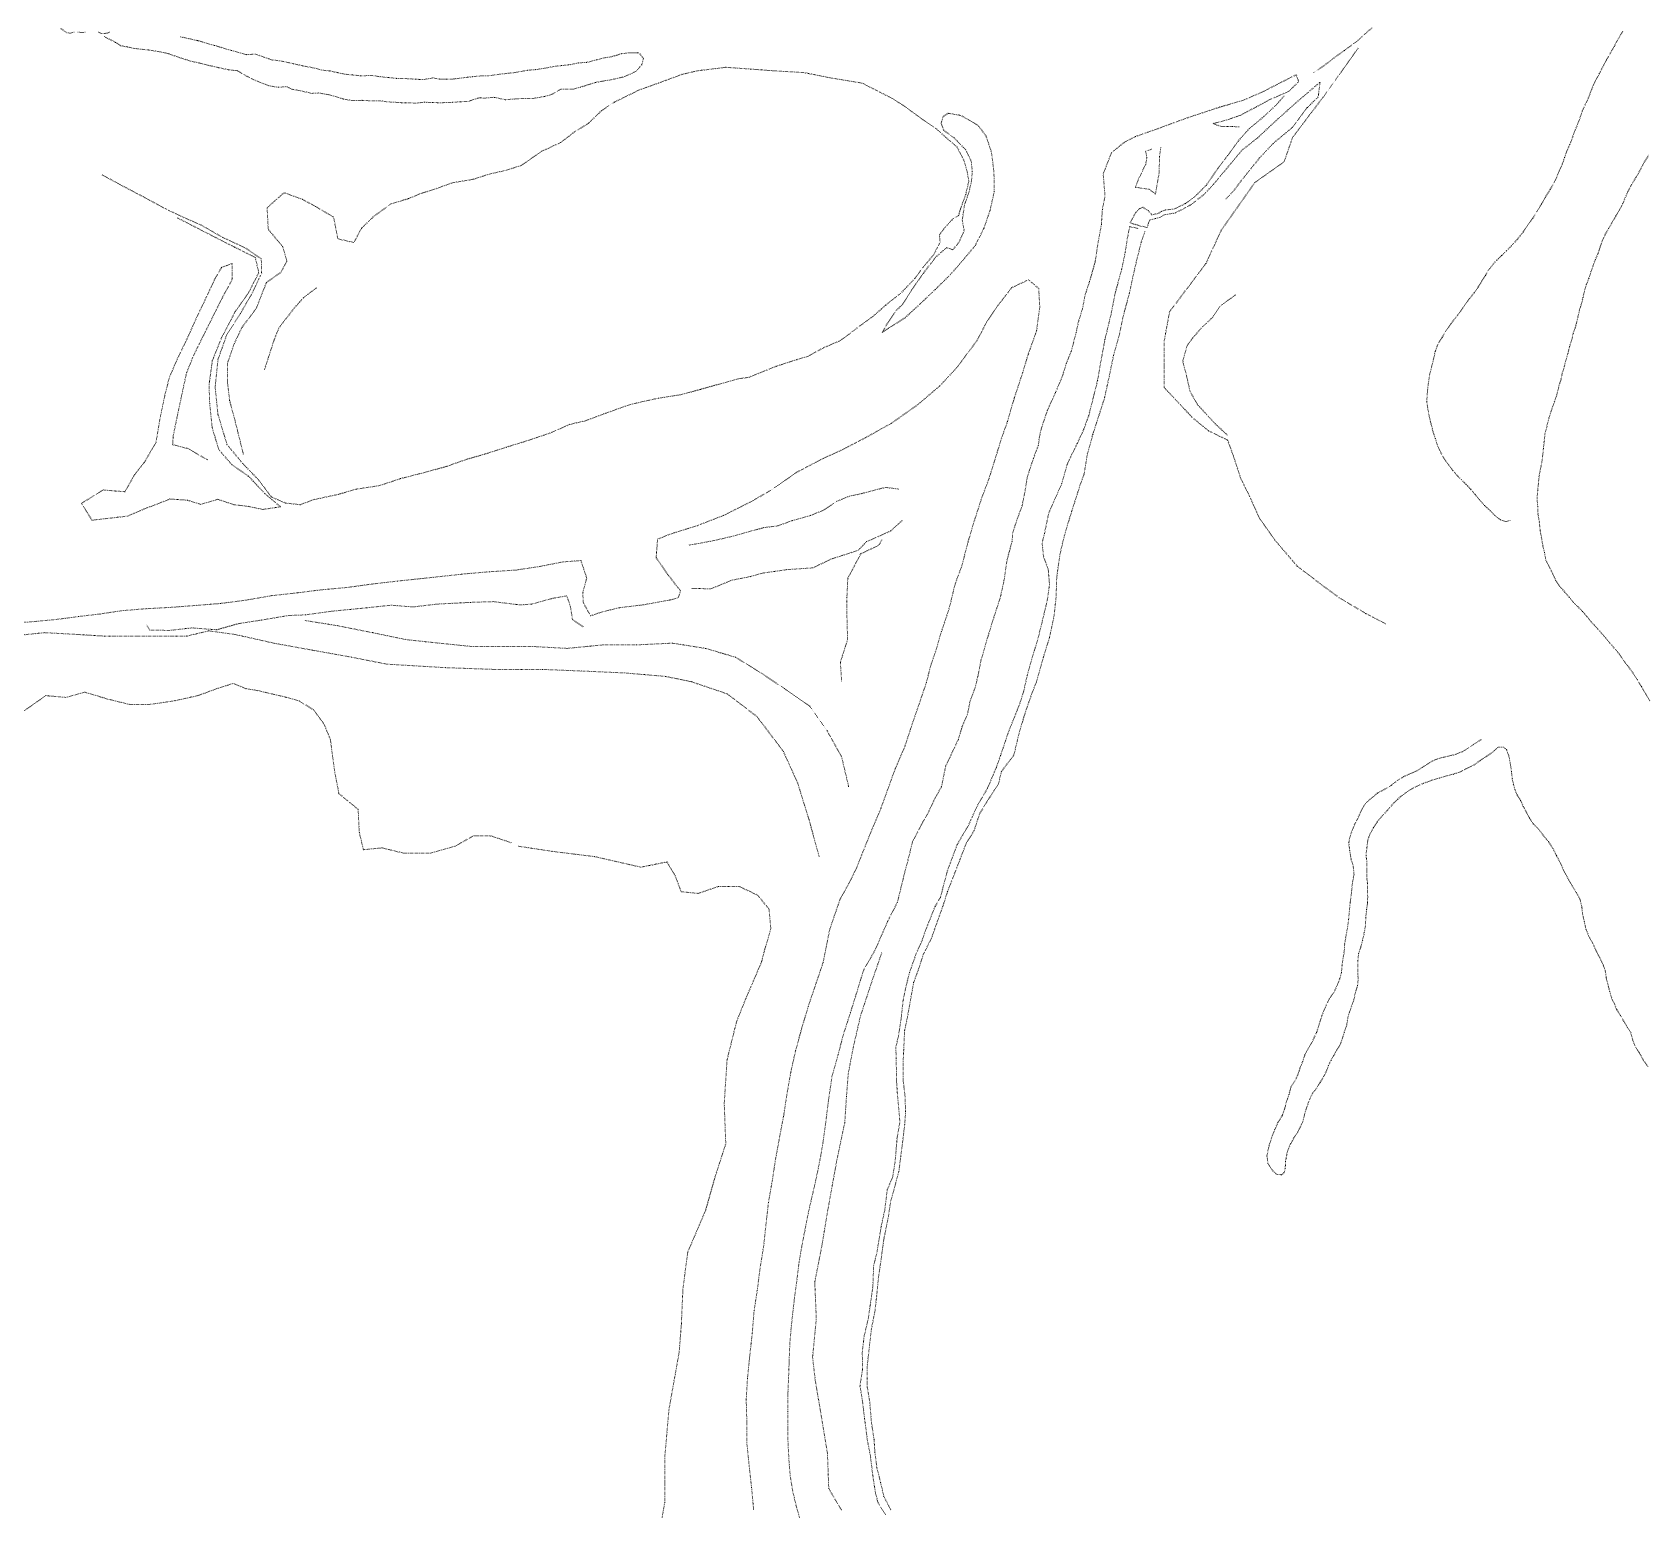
# Model space of a CAD drawing. Extents: x 682410 to 689460, y 7661803 to 7669124.
# Drawn here: x 687121 to 687582.7, y 7665121 to 7665543 of the extents above; entities that cross this region are included whole.
import ezdxf

# ---------------------------------------------------------------- set-up
doc = ezdxf.new("R2010")
doc.units = 0
doc.header["$MEASUREMENT"] = 0
doc.linetypes.add('DOT', pattern=[0.25, 0, -0.25])
doc.layers.add('02 TOE_Line', color=1, linetype='DOT', lineweight=20)

msp = doc.modelspace()

# ---------------------------------------------------------------- linework, layer by layer
at = {"layer": '02 TOE_Line'}
for points in [[(687129.15, 7665544.06, 4168.43), (687130.89, 7665542.88, 4168.46), (687131.85, 7665542.77, 4168.29), (687132.93, 7665543.05, 4168.3)], [(687487.21, 7665531.47, 4163.88), (687490.13, 7665533.47, 4164.03), (687493, 7665535.66, 4164.31), (687496.01, 7665537.84, 4164.56), (687499.68, 7665540.53, 4165.03), (687501.41, 7665542.14, 4165.21), (687504.03, 7665544.41, 4165.42)], [(687134.02, 7665543.08, 4168.32), (687135.3, 7665542.9, 4168.38), (687136.16, 7665543.04, 4168.52)], [(687139.84, 7665543.04, 4168), (687140.79, 7665542.66, 4167.88), (687142.37, 7665542.73, 4167.91), (687143.24, 7665543.15, 4167.93)], [(687163.38, 7665541.72, 4168.71), (687168.3, 7665540.62, 4168.44), (687173.18, 7665539.22, 4168.11), (687177.93, 7665537.8, 4167.89), (687182.21, 7665536.61, 4167.76), (687184.74, 7665536.79, 4167.72), (687189.34, 7665535.15, 4167.83), (687192.49, 7665534.73, 4167.81), (687195.77, 7665533.99, 4167.88), (687198.3, 7665533.42, 4167.9), (687201.41, 7665532.83, 4167.9), (687203.77, 7665532.21, 4167.99), (687205.99, 7665531.95, 4168.07), (687208.19, 7665531.49, 4167.97), (687210.34, 7665531.03, 4168), (687212.48, 7665530.83, 4168.08), (687214.76, 7665530.58, 4168.12), (687218.25, 7665530.66, 4168.1), (687220.64, 7665530.28, 4168.06), (687222.86, 7665530.07, 4168.12), (687225.08, 7665529.84, 4167.96), (687228.3, 7665529.75, 4167.94), (687230.56, 7665529.61, 4167.98), (687232.61, 7665529.49, 4167.97), (687235.51, 7665529.96, 4167.95), (687237.45, 7665529.63, 4168.1), (687239.33, 7665529.65, 4167.92), (687241.36, 7665529.66, 4167.94), (687244.63, 7665530.07, 4167.98), (687246.94, 7665530.34, 4167.99), (687249.25, 7665530.56, 4168.09), (687251.4, 7665530.59, 4167.95), (687254.82, 7665531.07, 4168.08), (687257, 7665531.29, 4168.03), (687259.29, 7665531.57, 4167.88), (687262.62, 7665532.18, 4167.93), (687264.93, 7665532.34, 4168), (687267.85, 7665532.81, 4167.92), (687270.09, 7665533.24, 4167.98), (687272.34, 7665533.51, 4168.01), (687274.24, 7665533.69, 4167.76), (687277.2, 7665534.26, 4167.93), (687279.43, 7665534.42, 4167.91), (687282.32, 7665535.14, 4167.79), (687284.46, 7665535.7, 4167.89), (687286.5, 7665536.01, 4167.77), (687289.43, 7665536.89, 4167.73), (687291.75, 7665537.17, 4167.78), (687293.56, 7665537.12, 4167.75), (687294.39, 7665537.09, 4167.61), (687295.7, 7665535.54, 4167.73), (687295.18, 7665533.72, 4167.53), (687293.74, 7665532.03, 4167.61), (687291.85, 7665531.02, 4167.7), (687289.81, 7665530.22, 4167.57), (687286.3, 7665529.41, 4167.79), (687284.07, 7665529.08, 4167.88), (687281.99, 7665528.68, 4167.87), (687279.8, 7665527.99, 4167.96), (687277.67, 7665527.34, 4167.86), (687275.48, 7665526.73, 4167.7), (687271.95, 7665526.75, 4167.87), (687269.46, 7665525.23, 4167.86), (687267.33, 7665524.66, 4167.88), (687264.27, 7665524.14, 4167.83), (687261.84, 7665524.09, 4167.89), (687259.51, 7665524.02, 4167.89), (687256.26, 7665523.73, 4167.94), (687252.99, 7665524.43, 4167.94), (687250.54, 7665524.22, 4168.02), (687248.56, 7665524.25, 4167.92), (687245.55, 7665523.26, 4168), (687243.31, 7665523.16, 4167.83), (687241.01, 7665522.99, 4167.78), (687237.55, 7665522.87, 4167.91), (687235.28, 7665522.94, 4167.98), (687232.99, 7665523.03, 4167.94), (687230.96, 7665522.8, 4167.85), (687227.61, 7665522.82, 4168.04), (687225.5, 7665522.96, 4168.05), (687222.33, 7665523.15, 4168.09), (687220.29, 7665523.47, 4168.15), (687217.17, 7665523.46, 4168.19), (687215.29, 7665523.57, 4168.15), (687212.22, 7665523.53, 4168.08), (687209.97, 7665523.93, 4168.08), (687206.97, 7665524.85, 4168.11), (687205.43, 7665525.22, 4167.99), (687202.85, 7665525.67, 4167.97), (687200.94, 7665525.55, 4167.73), (687197.85, 7665526.25, 4167.88), (687195.15, 7665526.75, 4167.96), (687193.59, 7665527.49, 4167.75), (687191.37, 7665527.29, 4167.76), (687188.6, 7665527.73, 4167.76), (687184.98, 7665529.14, 4167.7), (687182.41, 7665530.38, 4167.68), (687179.66, 7665532.03, 4167.73), (687177.12, 7665532.29, 4167.98), (687174.33, 7665532.9, 4167.74), (687171.81, 7665533.47, 4167.72), (687168.5, 7665534.28, 4167.99), (687166.32, 7665534.75, 4167.94), (687163.52, 7665535.64, 4167.72), (687159.76, 7665536.94, 4167.78), (687157.48, 7665537.44, 4167.91), (687154.23, 7665537.95, 4167.73), (687150.13, 7665538.39, 4167.73), (687148.16, 7665538.83, 4167.76), (687146.33, 7665539.17, 4167.74), (687144.79, 7665540.12, 4167.88), (687141.42, 7665541.85, 4167.85)], [(687575.53, 7665543.23, 4200.87), (687574.17, 7665540.99, 4200.81), (687573.11, 7665538.97, 4200.79), (687572.04, 7665537.12, 4200.79), (687570.85, 7665535.07, 4200.8), (687569.86, 7665533.17, 4200.82), (687568.8, 7665531.1, 4200.84), (687567.67, 7665529.06, 4200.87), (687566.66, 7665526.79, 4200.89), (687565.88, 7665524.61, 4200.94), (687564.93, 7665522.58, 4201.01), (687563.99, 7665520.59, 4201.1), (687563.33, 7665518.56, 4201.25), (687562.61, 7665516.64, 4201.39), (687561.79, 7665514.78, 4201.58), (687561.13, 7665512.81, 4201.78), (687560.41, 7665510.91, 4201.92), (687559.54, 7665509.02, 4202.04), (687558.9, 7665507.2, 4202.18), (687558.3, 7665505.42, 4202.3), (687557.47, 7665503.64, 4202.35), (687556.8, 7665501.95, 4202.43), (687555.95, 7665500.06, 4202.54), (687554.76, 7665498.05, 4202.63), (687553.44, 7665495.92, 4202.68), (687552.29, 7665493.89, 4202.8), (687551.03, 7665491.77, 4202.98), (687549.74, 7665489.77, 4203.11), (687548.35, 7665487.79, 4203.22), (687547.06, 7665485.91, 4203.4), (687545.46, 7665483.94, 4203.56), (687543.86, 7665482.14, 4203.58), (687542.31, 7665480.57, 4203.58), (687540.91, 7665479.2, 4203.55), (687539.54, 7665477.91, 4203.44), (687538.35, 7665476.6, 4203.32), (687537.3, 7665475.21, 4203.28), (687536.27, 7665473.56, 4203.28), (687535.23, 7665471.86, 4203.3), (687534.19, 7665470.22, 4203.33), (687533.03, 7665468.55, 4203.36), (687531.75, 7665466.91, 4203.36), (687530.52, 7665465.24, 4203.4), (687529.36, 7665463.5, 4203.46), (687527.91, 7665461.66, 4203.46), (687526.49, 7665459.83, 4203.43), (687525.09, 7665457.79, 4203.43), (687523.89, 7665455.85, 4203.42), (687522.69, 7665453.87, 4203.38), (687521.96, 7665451.82, 4203.42), (687521.51, 7665449.87, 4203.52), (687520.94, 7665447.59, 4203.54), (687520.37, 7665445.21, 4203.56), (687519.98, 7665442.8, 4203.61), (687519.7, 7665440.19, 4203.68), (687519.52, 7665437.56, 4203.73), (687519.86, 7665435.33, 4203.88), (687520.29, 7665432.97, 4203.99), (687520.86, 7665430.7, 4204.15), (687521.36, 7665428.74, 4204.27), (687521.98, 7665426.93, 4204.38), (687522.56, 7665425.12, 4204.48), (687523.41, 7665423.17, 4204.65), (687524.41, 7665421.34, 4204.81), (687525.65, 7665419.6, 4204.99), (687527, 7665417.84, 4205.23), (687528.39, 7665416.2, 4205.45), (687529.61, 7665415, 4205.65), (687530.82, 7665413.81, 4205.83), (687532.14, 7665412.41, 4206), (687533.36, 7665410.95, 4206.16), (687534.58, 7665409.45, 4206.33), (687536.04, 7665407.84, 4206.57), (687537.68, 7665406.3, 4206.82), (687539.13, 7665404.84, 4207.07), (687540.71, 7665403.66, 4207.36), (687542.23, 7665403.21, 4207.71), (687543.43, 7665403.6, 4208.06)], [(687507.81, 7665374, 4180.93), (687502.06, 7665377, 4182.66), (687494.44, 7665381.5, 4178.72), (687489.06, 7665385.5, 4178.2), (687482.5, 7665390.5, 4177.06), (687476.06, 7665398, 4175.76), (687471.81, 7665404, 4174.4), (687468.88, 7665410.5, 4172.85), (687466.38, 7665415.5, 4172.12), (687464.25, 7665422, 4171.3), (687462.62, 7665426.5, 4170.84), (687457.11, 7665429.18, 4169.56), (687452.5, 7665433, 4168.62), (687444.5, 7665441.5, 4166.67), (687444.44, 7665454.5, 4164.95), (687446.01, 7665463.15, 4164.35), (687456.44, 7665477, 4162.65), (687460.81, 7665486.5, 4162.05), (687470.31, 7665500, 4161.37), (687478.75, 7665506, 4161.54), (687481.19, 7665513, 4162.67), (687490.31, 7665525, 4163.37), (687499.88, 7665538.5, 4164.83)], [(687140.96, 7665502.26, 4166.61), (687147.69, 7665498.64, 4166.22), (687152.99, 7665495.88, 4166.03), (687158.96, 7665492.63, 4165.75), (687164.72, 7665489.91, 4165.68), (687169.14, 7665487.99, 4165.64), (687175.33, 7665484.46, 4165.6), (687182.04, 7665481.32, 4165.55), (687186.44, 7665478.29, 4165.68), (687186.55, 7665474.27, 4165.68), (687183.86, 7665468.52, 4165.36), (687180.42, 7665462.6, 4164.96), (687176.62, 7665456.72, 4164.68), (687174.07, 7665449.53, 4164.43), (687173.25, 7665441.65, 4164.2), (687174.06, 7665433.86, 4164.03), (687176.63, 7665425.27, 4163.92), (687181.14, 7665419.8, 4163.86), (687185.56, 7665415.25, 4163.65), (687189.34, 7665410.27, 4163.06), (687193.33, 7665408.53, 4162.65), (687197.56, 7665408.05, 4162.48), (687201.44, 7665409.5, 4162.39), (687208.44, 7665411, 4162.37), (687213.62, 7665412.5, 4162.48), (687220.19, 7665413.5, 4162.4), (687226.25, 7665415.5, 4162.29), (687234, 7665417.5, 4162.08), (687239.44, 7665419, 4161.99), (687245.06, 7665421, 4161.91), (687250.31, 7665422.5, 4161.93), (687256.56, 7665424.5, 4161.87), (687263, 7665426.5, 4161.56), (687268.94, 7665428.5, 4161.47), (687274.62, 7665431, 4161.41), (687279, 7665432, 4161.44), (687284.38, 7665434, 4161.43), (687291.31, 7665436.5, 4161.27), (687295.38, 7665437.5, 4161.2), (687300.06, 7665438.5, 4161.14), (687306.5, 7665439.5, 4160.92), (687311.94, 7665441, 4160.89), (687317.31, 7665442.5, 4160.79), (687322.62, 7665444, 4160.63), (687325.74, 7665444.43, 4161.3), (687333.64, 7665447.61, 4161.05), (687339.46, 7665449.48, 4161.05), (687342.72, 7665450.46, 4160.9), (687347.1, 7665452.87, 4161.11), (687351.9, 7665454.93, 4160.88), (687356.89, 7665458.63, 4160.88), (687361.38, 7665461.95, 4160.82), (687364.93, 7665465.09, 4160.68), (687369.29, 7665468.54, 4160.61), (687373.22, 7665472.67, 4160.27), (687375.52, 7665475.78, 4160.2), (687378.68, 7665479.58, 4160.14), (687380.43, 7665483.04, 4160.22), (687380.26, 7665485.19, 4160.29), (687382.14, 7665487.59, 4160.21), (687384.02, 7665489.6, 4160.23), (687385.73, 7665490.67, 4160.29), (687386.29, 7665492.61, 4160.36), (687387.76, 7665496.68, 4160.64), (687388.65, 7665500.43, 4160.96), (687388.18, 7665503.17, 4160.88), (687387.35, 7665506.17, 4161.02), (687385.32, 7665510.2, 4161.27), (687382.35, 7665512.76, 4161.54), (687379.17, 7665515.58, 4161.9), (687375.96, 7665517.71, 4162.15), (687370.35, 7665521.82, 4162.86), (687366.63, 7665524.18, 4162.97), (687358.12, 7665528.5, 4164.7), (687349.06, 7665530, 4165.24), (687341.5, 7665531.5, 4165.49), (687332.94, 7665532, 4166.3), (687326.25, 7665532.5, 4166.45), (687319.25, 7665533, 4166.92), (687311.06, 7665532, 4167.19), (687306.75, 7665531, 4167.28), (687299.94, 7665528.5, 4167.55), (687294.38, 7665526.5, 4167.5), (687287.25, 7665523, 4167.5), (687283.56, 7665520.5, 4167.61), (687279.94, 7665517, 4167.63), (687275.88, 7665514.5, 4167.64), (687272, 7665511.5, 4167.65), (687266.56, 7665509, 4167.6), (687260.81, 7665505, 4167.59), (687256.12, 7665503.5, 4167.62), (687251.63, 7665502.5, 4167.56), (687246.94, 7665501, 4167.59), (687241, 7665500, 4167.69), (687235.5, 7665498, 4167.86), (687232.12, 7665497, 4167.8), (687228.56, 7665495.5, 4167.88), (687223.5, 7665494, 4167.82), (687218.69, 7665490.5, 4167.89), (687215.06, 7665487, 4168.26), (687212.91, 7665482.95, 4168.16), (687208.32, 7665484.01, 4167.99), (687207.11, 7665490.19, 4167.96), (687201.98, 7665493.24, 4167.94), (687198.18, 7665495.29, 4168.01), (687192.95, 7665497.18, 4167.89), (687188.11, 7665492.89, 4167.89), (687188.42, 7665486.71, 4167.84), (687192.58, 7665481.76, 4167.96), (687193.74, 7665477.61, 4167.99), (687192.08, 7665474.5, 4167.9), (687187.92, 7665471.54, 4167.35), (687185.02, 7665464.17, 4167.27), (687180.89, 7665458.67, 4167.51), (687178.64, 7665453.89, 4167.39), (687176.78, 7665448.49, 4167.71), (687176.76, 7665443.1, 4167.92), (687177.4, 7665437.81, 4167.76), (687178.92, 7665432.11, 4167.79), (687181.33, 7665422.43, 4165.99)], [(687340.75, 7665117, 4126.81), (687339.44, 7665121.5, 4127.27), (687338.38, 7665126, 4127.74), (687337.62, 7665130.5, 4128.18), (687337.25, 7665135, 4128.61), (687337, 7665139.5, 4129.05), (687336.88, 7665144, 4129.45), (687336.88, 7665149, 4129.82), (687336.94, 7665154, 4130.23), (687337.13, 7665158.5, 4130.6), (687337.31, 7665163.5, 4130.98), (687337.5, 7665168.5, 4131.39), (687337.88, 7665173, 4131.72), (687338.38, 7665177.5, 4131.94), (687338.88, 7665182, 4132.2), (687339.5, 7665186.5, 4132.46), (687340.12, 7665191.5, 4132.75), (687340.88, 7665196, 4133.03), (687341.75, 7665200.5, 4133.29), (687342.62, 7665205, 4133.5), (687343.63, 7665209.5, 4133.75), (687344.56, 7665213.5, 4134.02), (687345.44, 7665217.5, 4134.29), (687346.31, 7665222, 4134.51), (687347, 7665226, 4134.89), (687347.62, 7665230.5, 4135.28), (687348.56, 7665237.99, 4136.8), (687349.57, 7665244.85, 4137.39), (687351.29, 7665251, 4137.93), (687352.93, 7665257.12, 4138.56), (687354.84, 7665263, 4139.2), (687356.7, 7665269, 4139.85), (687358.57, 7665275.1, 4140.46), (687361.86, 7665280.81, 4141.01), (687365.44, 7665289, 4141.74), (687368.25, 7665294.5, 4142.25), (687370.37, 7665303.16, 4142.98), (687371.33, 7665306.79, 4143.51), (687372.55, 7665311.74, 4143.84), (687375.38, 7665317.15, 4144.33), (687377.11, 7665320.18, 4144.63), (687378.9, 7665324.04, 4144.74), (687380.86, 7665327.54, 4145.01), (687382.03, 7665333.33, 4146.33), (687383.98, 7665337.44, 4146.47), (687385.71, 7665341.11, 4146.87), (687386.75, 7665344.68, 4147.13), (687388.27, 7665348.22, 4147.63), (687389.01, 7665351.89, 4147.84), (687390.48, 7665355.86, 4148.09), (687391.33, 7665359.41, 4148.19), (687392.13, 7665363.61, 4148.6), (687393.61, 7665368.7, 4148.76), (687395.29, 7665374.28, 4149), (687397.6, 7665381.38, 4149.56), (687398.7, 7665386.28, 4150.15), (687399.57, 7665392.27, 4150.42), (687401.01, 7665397.53, 4150.92), (687401.19, 7665399.98, 4151.64), (687402.38, 7665403.67, 4151.57), (687403.9, 7665407.79, 4152.13), (687404.73, 7665412.02, 4152.92), (687405.38, 7665416.05, 4153.52), (687407.1, 7665421.25, 4154.26), (687408.53, 7665425.07, 4154.29), (687408.83, 7665427.42, 4154.68), (687409.35, 7665429.77, 4154.52), (687411.08, 7665434.92, 4155.57), (687413.41, 7665440.08, 4155.84), (687415.34, 7665444.59, 4156.18), (687416.54, 7665448.45, 4156.55), (687417.86, 7665451.78, 4156.76), (687418.51, 7665454.09, 4156.95), (687419.32, 7665457.27, 4157.28), (687420.03, 7665460.47, 4157.7), (687421.16, 7665464.1, 4158), (687421.89, 7665468, 4158.12), (687423.16, 7665471.84, 4158.32), (687424.8, 7665477.6, 4158.85), (687425.52, 7665482.49, 4159.17), (687426.54, 7665488.08, 4159.28), (687426.83, 7665492.41, 4159.74), (687427.57, 7665496.19, 4160.21), (687427.06, 7665502.5, 4160.68), (687429.41, 7665508.61, 4161.07), (687433.09, 7665511.58, 4161.27), (687436.31, 7665513.24, 4161.39), (687442.65, 7665515.47, 4161.74), (687450.58, 7665518.39, 4162.22), (687460.42, 7665521.65, 4162.75), (687467.16, 7665523.59, 4163.01), (687472.75, 7665526.06, 4163.21), (687479.33, 7665529.42, 4163.56), (687482.2, 7665530.85, 4163.7), (687482.94, 7665528.89, 4163.51), (687480.08, 7665526.13, 4163.18), (687474.7, 7665523.8, 4163.28), (687470.9, 7665521.75, 4163.07), (687466.14, 7665519.24, 4163.11), (687462.51, 7665518.01, 4163.11), (687458.5, 7665516.93, 4162.78), (687460.78, 7665516.06, 4163.04), (687464.09, 7665516.09, 4163.09), (687466.13, 7665515.94, 4162.83)], [(687478.75, 7665524.8, 4163.13), (687476.38, 7665522.14, 4162.7), (687472.99, 7665518.97, 4162.34), (687468.72, 7665515.42, 4161.92), (687465.59, 7665511.9, 4161.67), (687462.62, 7665507.81, 4161.35), (687459.75, 7665504.02, 4161.02), (687456.54, 7665499.35, 4160.59), (687453.19, 7665496, 4160.33), (687450.52, 7665494.07, 4160.07), (687447.43, 7665492.56, 4159.52), (687444.81, 7665492.23, 4159.37), (687443.65, 7665491.82, 4159.31), (687442.79, 7665491.25, 4157.82), (687440.97, 7665490.87, 4157.89), (687439.96, 7665492, 4157.63), (687438.38, 7665493.03, 4157.39), (687437.45, 7665492.63, 4157.67), (687436.29, 7665491.45, 4157.34), (687434.72, 7665488.56, 4157.44), (687437.75, 7665487.66, 4157.21), (687439.63, 7665487.25, 4157.63), (687440.27, 7665489.3, 4157.66), (687442, 7665489.8, 4157.74), (687443.39, 7665490.17, 4157.9), (687444.51, 7665490.86, 4159.4), (687447.72, 7665491.42, 4159.68), (687451.92, 7665493.63, 4160.06), (687455.84, 7665496.63, 4160.48), (687458.61, 7665499.61, 4160.62), (687462.45, 7665504.23, 4161.29), (687466.73, 7665509.33, 4161.56), (687471.26, 7665512.91, 4161.94), (687475.35, 7665516.77, 4162.38), (687481.89, 7665522.66, 4163.01), (687489.03, 7665528.76, 4163.74), (687488.51, 7665524.57, 4165.39), (687485.35, 7665521.48, 4165.01), (687481.1, 7665515.8, 4165.05), (687475.62, 7665511.26, 4164.82), (687471.74, 7665507.1, 4164.06), (687467.53, 7665501.92, 4163.98), (687464.32, 7665497.73, 4163.91), (687462.15, 7665495.39, 4164.22)], [(687363.89, 7665457.26, 4160.6), (687365.68, 7665458.44, 4160.62), (687370.45, 7665461.48, 4160.92), (687374.63, 7665465.31, 4160.68), (687379.09, 7665469.56, 4160.69), (687383.35, 7665473.75, 4160.66), (687387.11, 7665478.04, 4160.73), (687390.53, 7665482.18, 4160.68), (687392.98, 7665487.04, 4160.87), (687394.73, 7665492.17, 4160.99), (687395.92, 7665497.52, 4160.84), (687395.83, 7665503.16, 4161.08), (687395.13, 7665508.76, 4161.25), (687393.59, 7665513.35, 4161.63), (687391.25, 7665516.44, 4162.2), (687386.38, 7665519.26, 4162.14), (687382.78, 7665519.87, 4162.11), (687381.35, 7665518.99, 4162), (687380.72, 7665517.09, 4161.9), (687381.49, 7665514.97, 4161.85), (687384.47, 7665512.81, 4161.39), (687387.8, 7665509.4, 4161.14), (687389.35, 7665506.15, 4161.17), (687389.64, 7665503.12, 4161.13), (687389.38, 7665500.37, 4160.95), (687388.69, 7665497.36, 4160.86), (687387.39, 7665493.61, 4160.67), (687386.78, 7665489.3, 4160.36), (687387.32, 7665486.26, 4160.38), (687385.84, 7665483.04, 4160.23), (687384.11, 7665480.9, 4160.23), (687382.25, 7665481.45, 4160.18), (687379.16, 7665478.75, 4160.17), (687375.63, 7665474.13, 4160.21), (687372.27, 7665469.37, 4160.53), (687369.73, 7665465.25, 4160.44), (687367.91, 7665463.57, 4160.63), (687365.3, 7665459.72, 4160.77), (687363.89, 7665457.26, 4160.6)], [(687443.52, 7665510.08, 4163), (687443.15, 7665507.46, 4163.07), (687443.05, 7665502.88, 4162.48), (687442.55, 7665500.06, 4161.76), (687441.99, 7665496.81, 4161.05), (687440.22, 7665498.16, 4161.04), (687436.25, 7665498.73, 4161.27), (687437.04, 7665500.78, 4161.47), (687438.24, 7665503.37, 4162.04), (687439.21, 7665505.36, 4162.4), (687439.55, 7665507.27, 4162.75), (687439.15, 7665508.98, 4163.14), (687440.95, 7665509.64, 4163.26)], [(687583.26, 7665352.06, 4217.6), (687582.07, 7665354.1, 4217.01), (687580.86, 7665356.09, 4216.42), (687579.67, 7665358.08, 4215.82), (687578.49, 7665359.92, 4215.27), (687577.07, 7665361.88, 4214.64), (687575.67, 7665363.69, 4214.08), (687574.46, 7665365.51, 4213.66), (687572.86, 7665367.38, 4213.17), (687571.25, 7665369.27, 4212.7), (687569.67, 7665371.12, 4212.26), (687568.06, 7665372.97, 4211.83), (687566.46, 7665374.63, 4211.37), (687565.26, 7665376.17, 4211.08), (687564.08, 7665377.52, 4210.79), (687562.86, 7665378.77, 4210.53), (687561.46, 7665380.13, 4210.24), (687560.2, 7665381.65, 4209.95), (687558.99, 7665383.11, 4209.65), (687557.56, 7665384.66, 4209.38), (687556.35, 7665386.53, 4209.17), (687555.46, 7665388.45, 4208.98), (687554.55, 7665390.28, 4208.88), (687553.56, 7665392.24, 4208.79), (687553.17, 7665394.4, 4208.79), (687552.66, 7665396.49, 4208.77), (687552.35, 7665398.45, 4208.82), (687551.94, 7665400.65, 4208.87), (687551.71, 7665403.03, 4208.99), (687551.32, 7665405.32, 4209.09), (687551.25, 7665407.54, 4209.27), (687551.04, 7665409.88, 4209.48), (687551.24, 7665412.09, 4209.82), (687551.44, 7665414.14, 4210.1), (687551.63, 7665416.17, 4210.41), (687552.01, 7665418.26, 4210.73), (687552.45, 7665420.31, 4210.99), (687552.67, 7665422.29, 4211.16), (687552.89, 7665424.19, 4211.33), (687553.09, 7665426.13, 4211.42), (687553.29, 7665428.19, 4211.44), (687553.87, 7665430.51, 4211.52), (687554.46, 7665432.9, 4211.54), (687555.26, 7665435.32, 4211.53), (687556.09, 7665437.67, 4211.51), (687556.82, 7665439.87, 4211.47), (687557.28, 7665441.89, 4211.38), (687557.88, 7665443.8, 4211.3), (687558.27, 7665445.67, 4211.23), (687558.84, 7665447.48, 4211.21), (687559.34, 7665449.52, 4211.21), (687559.9, 7665451.38, 4211.19), (687560.35, 7665453.27, 4211.18), (687560.96, 7665455.17, 4211.18), (687561.41, 7665457.1, 4211.16), (687561.97, 7665458.7, 4211.17), (687562.44, 7665460.39, 4211.16), (687562.82, 7665462.06, 4211.14), (687563.17, 7665463.7, 4211.13), (687563.74, 7665465.43, 4211.11), (687564.19, 7665467.28, 4211.06), (687564.63, 7665469.07, 4211.03), (687565.13, 7665470.92, 4210.99), (687565.89, 7665472.8, 4210.97), (687566.46, 7665474.57, 4210.94), (687567.04, 7665476.31, 4210.93), (687567.72, 7665478.14, 4210.89), (687568.52, 7665479.88, 4210.87), (687569.09, 7665481.69, 4210.81), (687569.69, 7665483.48, 4210.76), (687570.55, 7665485.31, 4210.73), (687571.56, 7665487.04, 4210.73), (687572.6, 7665488.83, 4210.73), (687573.59, 7665490.54, 4210.75), (687574.64, 7665492.32, 4210.76), (687575.53, 7665494.07, 4210.76), (687576.3, 7665495.86, 4210.73), (687577.06, 7665497.6, 4210.71), (687578.13, 7665499.58, 4210.66), (687579.28, 7665501.5, 4210.6), (687580.49, 7665503.6, 4210.54), (687581.68, 7665505.88, 4210.47), (687583.12, 7665508.17, 4210.39)], [(687162.48, 7665489.98, 4165.77), (687173.42, 7665484.35, 4165.6), (687178.86, 7665481.61, 4165.51), (687184.75, 7665478.67, 4165.52), (687185.72, 7665474.33, 4165.63), (687182.71, 7665468.45, 4165.26), (687179.02, 7665463.25, 4165.04), (687175.09, 7665455.75, 4164.74), (687172.45, 7665449.19, 4164.48), (687171.51, 7665442.3, 4164.29), (687171.7, 7665436.96, 4164.1), (687172.39, 7665430.13, 4164.07), (687174.28, 7665423.81, 4164.12), (687178.02, 7665419.49, 4164.01), (687182.82, 7665416.17, 4163.71), (687187.45, 7665411.23, 4163.27), (687191.94, 7665407.43, 4162.67), (687186.88, 7665406.7, 4164.25), (687182.67, 7665407.58, 4164.2), (687178.61, 7665408.05, 4164.36), (687174, 7665409.59, 4164.8), (687169.15, 7665408.14, 4166.46), (687165.34, 7665409.34, 4166.42), (687160.34, 7665409.68, 4166.67), (687156.35, 7665408.12, 4167.28), (687153.01, 7665406.84, 4167.54), (687148.18, 7665404.78, 4167.59), (687138.05, 7665403.62, 4167.63), (687135.07, 7665408.42, 4167.43), (687141.21, 7665412.27, 4167.85), (687144.85, 7665411.96, 4167.88), (687147.46, 7665411.76, 4167.78), (687150.28, 7665416.7, 4167.65), (687153, 7665420.12, 4167.57), (687156.35, 7665425.85, 4167.67), (687157.52, 7665432.81, 4167.69), (687158.82, 7665439.04, 4167.68), (687160.19, 7665444.5, 4167.56), (687162.44, 7665449.66, 4167.52), (687165.32, 7665455.65, 4167.49), (687167.92, 7665461.43, 4167.35), (687170.8, 7665467.45, 4167.37), (687173.22, 7665472.64, 4167.47), (687175.08, 7665475.84, 4167.42), (687178.11, 7665476.92, 4167.53), (687178.1, 7665472.35, 4167.43), (687175.23, 7665467.07, 4167.33), (687171.64, 7665459.84, 4167.29), (687169.6, 7665455.77, 4167.38), (687167.12, 7665450.76, 4167.46), (687165.09, 7665445.73, 4167.55), (687163.64, 7665439.05, 4167.64), (687162.44, 7665433.34, 4167.71), (687161.26, 7665427.65, 4167.65), (687161.11, 7665425.21, 4167.73), (687165.5, 7665424.08, 4167.64), (687171.1, 7665420.84, 4166.94)], [(687437, 7665487, 4156.01), (687434.62, 7665487.49, 4155.91), (687433.95, 7665484.06, 4155.87), (687433.34, 7665480.1, 4155.77), (687432.31, 7665475.14, 4155.7), (687430.47, 7665468.46, 4155.71), (687429.31, 7665462.52, 4155.19), (687427.55, 7665455.22, 4154.91), (687426.25, 7665448.25, 4154.87), (687425.46, 7665443.58, 4154.6), (687424.41, 7665439.37, 4154.46), (687422.91, 7665433.48, 4153.94), (687421.45, 7665429.44, 4153.91), (687419.6, 7665425.5, 4153.64), (687416.89, 7665419.92, 4153.58), (687415.18, 7665413.98, 4153.17), (687411.5, 7665405.73, 4152.45), (687410.27, 7665399.83, 4152.4), (687409.61, 7665397.1, 4152.29), (687410.02, 7665393.15, 4152.18), (687411.34, 7665389.62, 4152.18), (687411.71, 7665385.14, 4152.06), (687411.05, 7665380.64, 4152.06), (687409.83, 7665375.52, 4152.03), (687408.4, 7665369.73, 4151.9), (687406.66, 7665364.05, 4151.65), (687405.31, 7665359.12, 4151.52), (687404.35, 7665354.81, 4151.41), (687403.29, 7665351.47, 4151.18), (687402.46, 7665349.28, 4151.27), (687399.99, 7665343.14, 4151.18), (687397.73, 7665336.42, 4150.97), (687396.52, 7665333.02, 4150.85), (687393.95, 7665326.94, 4150.86), (687391.18, 7665322.28, 4150.5), (687388.59, 7665316.53, 4150.45), (687385.34, 7665310.99, 4150.18), (687382.52, 7665303.44, 4149.77), (687380.53, 7665295.85, 4149.76), (687378.99, 7665293.23, 4149.59), (687376.39, 7665286.75, 4149.32), (687375.26, 7665283.45, 4149.05), (687373.64, 7665279.92, 4148.95), (687371.71, 7665274.39, 4148.84), (687370.73, 7665270.61, 4148.73), (687369.87, 7665266.45, 4148.69), (687369.28, 7665261.04, 4148.47), (687368.54, 7665256.27, 4148.24), (687367.79, 7665253.06, 4148.18), (687367.9, 7665249.86, 4148.13), (687368, 7665243.42, 4148.21), (687368.21, 7665240.16, 4148.02), (687368.83, 7665233.18, 4147.97), (687368.95, 7665231.71, 4148.06), (687368.16, 7665227.23, 4147.47), (687367.61, 7665220.61, 4147.39), (687366.88, 7665215.97, 4147.15), (687365.34, 7665212.35, 4146.98), (687364.63, 7665206.52, 4147.03), (687363.61, 7665201.89, 4146.98), (687362.88, 7665197.47, 4146.68), (687362.36, 7665194.3, 4146.39), (687361.44, 7665190.62, 4146.16), (687361.23, 7665184.65, 4146.11), (687360.81, 7665181.76, 4145.99), (687359.96, 7665175.8, 4145.81), (687358.73, 7665170.44, 4145.6), (687358.2, 7665165.96, 4145.59), (687358.28, 7665161.05, 4145.46), (687357.55, 7665156.38, 4145.05), (687358.26, 7665151.96, 4144.8), (687358.86, 7665146.95, 4144.68), (687359.69, 7665140.59, 4144.31), (687360.51, 7665136.45, 4144.25), (687361.2, 7665130.74, 4144.22), (687362.03, 7665125.38, 4144.32), (687362.73, 7665122.89, 4144.12), (687364.88, 7665119.51, 4143.89)], [(687438.98, 7665486.09, 4155.96), (687437.9, 7665482.96, 4155.82), (687436.77, 7665478.47, 4155.75), (687435.79, 7665474.27, 4155.74), (687434.51, 7665468.29, 4155.76), (687432.85, 7665462.24, 4155.49), (687431.64, 7665456.45, 4155.07), (687430.01, 7665450.66, 4154.82), (687428.89, 7665445.23, 4154.7), (687427.44, 7665438.54, 4154.57), (687425.86, 7665433.63, 4154.11), (687424.07, 7665428.07, 4153.8), (687422.53, 7665422.57, 4153.53), (687421.6, 7665416.79, 4153.18), (687420.52, 7665413.86, 4153.01), (687418, 7665406, 4152.45), (687415.96, 7665399.25, 4152.25), (687414.68, 7665393.81, 4152.13), (687413.78, 7665387.36, 4152.13), (687413.59, 7665381.68, 4151.95), (687413.05, 7665376.45, 4151.85), (687411.72, 7665370.14, 4151.77), (687409.9, 7665364.28, 4151.49), (687407.95, 7665357.33, 4151.49), (687406.68, 7665354.15, 4151.44), (687404.64, 7665348.25, 4151.33), (687403.02, 7665342.77, 4151.26), (687401.51, 7665336.5, 4151.33), (687397.96, 7665331.83, 4150.99), (687397.08, 7665328.09, 4150.85), (687394.61, 7665324.49, 4150.64), (687391.74, 7665319.76, 4150.39), (687390.12, 7665314.86, 4150.35), (687387.93, 7665311.34, 4149.98), (687386.09, 7665306.59, 4150.07), (687384.66, 7665302.89, 4149.82), (687382.54, 7665297.43, 4149.52), (687381.2, 7665293.23, 4149.39), (687379.61, 7665288.87, 4149.31), (687377.98, 7665284.21, 4149), (687375.63, 7665279.53, 4148.93), (687374.24, 7665275.22, 4148.84), (687372.88, 7665271.56, 4148.74), (687372.02, 7665266.76, 4148.75), (687371.11, 7665261.68, 4148.36), (687370.3, 7665257.75, 4148.29), (687370.05, 7665252.37, 4148.24), (687369.84, 7665248.08, 4148.08), (687369.91, 7665243.38, 4148.01), (687370.4, 7665239.3, 4147.98), (687370.59, 7665234.7, 4147.93), (687370.32, 7665230.97, 4147.62), (687369.89, 7665227.22, 4147.6), (687369.2, 7665221.83, 4147.19), (687368.66, 7665217.59, 4147.12), (687367.59, 7665213.63, 4146.89), (687366.29, 7665208.87, 4146.81), (687365.61, 7665204.34, 4146.61), (687364.37, 7665198.26, 4146.33), (687363.67, 7665193.12, 4146.23), (687362.83, 7665187.24, 4146.17), (687362.32, 7665182.09, 4145.93), (687361.82, 7665177.63, 4145.75), (687360.84, 7665172.77, 4145.6), (687360.31, 7665168.21, 4145.48), (687359.58, 7665161.63, 4145.23), (687359.63, 7665155.94, 4145), (687360.35, 7665151.63, 4145.04), (687360.81, 7665145.96, 4144.53), (687361.56, 7665141.02, 4144.44), (687361.81, 7665137.29, 4144.37), (687362.38, 7665132.93, 4144.33), (687363.45, 7665128.7, 4144.18), (687364.36, 7665124.72, 4144.07), (687366.35, 7665120.93, 4143.84)], [(687114.87, 7665374.18, 4166.6), (687121.16, 7665374.63, 4166.45), (687127.82, 7665375.26, 4166.26), (687134.31, 7665376.12, 4165.97), (687140.27, 7665376.82, 4165.79), (687146.5, 7665377.76, 4165.55), (687153.41, 7665378.33, 4165.24), (687161.08, 7665378.75, 4164.86), (687168.04, 7665379.3, 4164.5), (687174.77, 7665379.83, 4164.19), (687182.12, 7665380.79, 4163.86), (687189.43, 7665382.07, 4163.55), (687196.74, 7665382.87, 4163.21), (687203.51, 7665383.73, 4163.01), (687211.22, 7665384.44, 4162.81), (687218.64, 7665385.45, 4162.62), (687225.4, 7665386.23, 4162.52), (687231.96, 7665386.92, 4162.45), (687238.74, 7665387.65, 4162.27), (687244.91, 7665388.32, 4162.12), (687251.8, 7665388.9, 4161.94), (687259.28, 7665389.38, 4161.88), (687266.14, 7665390.43, 4161.75), (687272.6, 7665391.7, 4161.79), (687277.79, 7665392.09, 4161.71), (687279.44, 7665387.16, 4161.67), (687278.34, 7665382.91, 4161.71), (687278.44, 7665380.09, 4161.72), (687280.56, 7665376.3, 4161.71), (687283.32, 7665377.26, 4161.57), (687288.42, 7665378.57, 4161.61), (687295.79, 7665379.48, 4161.55), (687303.17, 7665380.82, 4161.34), (687305.6, 7665381.44, 4161.19), (687306.24, 7665383.45, 4161.26), (687302.55, 7665388.2, 4161.56), (687299.29, 7665392.95, 4161.53), (687299.7, 7665398.2, 4161.38), (687303.23, 7665399.63, 4161.43), (687310.98, 7665402.05, 4161.36), (687318.67, 7665405.03, 4161.36), (687326.77, 7665409.11, 4161.19), (687332.21, 7665412.27, 4161.05), (687339.47, 7665417.32, 4160.83), (687347.01, 7665421.26, 4160.61), (687352.44, 7665423.73, 4160.54), (687359.14, 7665427.2, 4160.52), (687366.67, 7665431.4, 4160.24), (687374.05, 7665436.61, 4160.41), (687380.38, 7665442.01, 4160.26), (687385.44, 7665447.46, 4160.23), (687391.07, 7665455.09, 4160.14), (687393.78, 7665460.27, 4159.88), (687397, 7665465.03, 4159.87), (687400.94, 7665470.08, 4159.75), (687405.72, 7665472.32, 4159.19), (687408.63, 7665469.79, 4158.52), (687408.92, 7665464.51, 4157.97), (687408.02, 7665457.73, 4157.32), (687405.61, 7665450.97, 4156.81), (687404.03, 7665445.73, 4156.34), (687401.67, 7665438.61, 4155.89), (687399.68, 7665431.8, 4155.3), (687397.82, 7665426.52, 4154.79), (687396.17, 7665421.07, 4154.2), (687394.45, 7665415.59, 4153.65), (687392.37, 7665410.07, 4153.18), (687390.13, 7665403.13, 4152.52), (687388.43, 7665397.45, 4151.94), (687386.65, 7665390.55, 4151.22), (687384.73, 7665385.39, 4150.4), (687383, 7665378.27, 4149.96), (687380.79, 7665371.71, 4149.45), (687379.21, 7665366.33, 4148.9), (687377.9, 7665362.53, 4148.47), (687376.51, 7665357.25, 4147.95), (687374.77, 7665352.05, 4147.45), (687372.5, 7665345.48, 4146.94), (687370.31, 7665338.85, 4146.35), (687367.62, 7665332.62, 4145.73), (687363.5, 7665321.25, 4144.86), (687360.53, 7665314.2, 4144.11), (687358.06, 7665308.05, 4143.57), (687356.53, 7665304.2, 4143.08), (687354.51, 7665300.1, 4142.65), (687351.84, 7665295.29, 4142.23), (687348.91, 7665286.77, 4141.07), (687347.01, 7665277.29, 4140.56), (687344.84, 7665270.88, 4139.89), (687342.75, 7665264.7, 4139.22), (687340.88, 7665258.42, 4138.58), (687339.16, 7665252.15, 4137.95), (687337.83, 7665246.24, 4137.41), (687336.67, 7665239.7, 4136.83), (687335.76, 7665233.67, 4136.37), (687334.66, 7665227.87, 4136.26), (687333.39, 7665220.99, 4135.33), (687332.5, 7665215.05, 4135.13), (687331.38, 7665208.68, 4134.69), (687330.68, 7665202.45, 4134.51), (687330.01, 7665196.21, 4133.57), (687329, 7665189.93, 4133.13), (687328.17, 7665183.53, 4132.61), (687327.28, 7665177.72, 4132.12), (687326.75, 7665171.26, 4131.67), (687326.04, 7665164.92, 4131.21), (687325.39, 7665158.41, 4130.72), (687325.03, 7665152.48, 4130.24), (687325.21, 7665145.96, 4129.72), (687325.21, 7665140.04, 4129.25), (687325.86, 7665133.64, 4128.69), (687326.56, 7665127.3, 4128.26), (687327.15, 7665120.83, 4127.83)], [(687202.19, 7665470, 4169.5), (687198.49, 7665467.17, 4169.15), (687195.88, 7665464.24, 4168.16), (687191.48, 7665458.57, 4167.99), (687190.09, 7665455.07, 4168.11), (687187.3, 7665446.47, 4167.87)], [(687462.52, 7665427.95, 4171.51), (687459.04, 7665431.18, 4171.04), (687454.04, 7665436.61, 4171.65), (687451.9, 7665440.33, 4171.84), (687450.93, 7665444.66, 4171.83), (687449.77, 7665449.12, 4171.9), (687451.05, 7665453.57, 4171.99), (687452.7, 7665455.75, 4171.9), (687454.95, 7665458.39, 4172.06), (687458.43, 7665461.68, 4172.26), (687460.54, 7665464.85, 4172.31), (687464.89, 7665467.98, 4172.28)], [(687368.62, 7665412.5, 4161.12), (687364.81, 7665413, 4160.67), (687361, 7665412, 4160.52), (687357.06, 7665411, 4160.42), (687354.5, 7665410.5, 4160.55), (687350.88, 7665409, 4160.5), (687347.19, 7665406.5, 4160.55), (687343.44, 7665405, 4160.56), (687338.19, 7665403.5, 4160.47), (687334, 7665402, 4160.67), (687330.06, 7665401.5, 4160.76), (687320.94, 7665399, 4160.97), (687316.75, 7665398, 4161), (687311.62, 7665397, 4161.04), (687308.56, 7665396.5, 4161.04)], [(687369.56, 7665403.5, 4163.41), (687366.25, 7665400.5, 4162.48), (687359.44, 7665397.5, 4161.46), (687357, 7665395, 4160.86), (687349.25, 7665392.5, 4160.89), (687344.06, 7665390, 4160.82), (687336.63, 7665389.5, 4160.8), (687329.69, 7665388.5, 4160.62), (687326.12, 7665387.5, 4160.59), (687321, 7665386.5, 4160.47), (687314.88, 7665384, 4160.07), (687309.48, 7665384.16, 4160.72)], [(687363.81, 7665398, 4161.7), (687362.94, 7665396.5, 4161.63), (687357.75, 7665394, 4161.22), (687354.06, 7665387, 4161.41), (687353.81, 7665381.5, 4160.04), (687353.81, 7665376.5, 4158.17), (687354, 7665369.5, 4156.34), (687351.94, 7665363, 4154.99), (687352.31, 7665357.5, 4153.39)], [(687278.44, 7665373.17, 4161.77), (687275.39, 7665375.22, 4161.65), (687274.78, 7665379.01, 4161.67), (687273.77, 7665382.02, 4161.74), (687269.83, 7665381.32, 4161.67), (687263.7, 7665379.65, 4161.71), (687260.47, 7665379.41, 4161.86), (687252.76, 7665380.36, 4162.17), (687246.22, 7665380.15, 4162.18), (687236.63, 7665379.65, 4162.14), (687229.78, 7665378.84, 4162.37), (687223.52, 7665379.34, 4162.67), (687215.82, 7665378.52, 4162.99), (687206.93, 7665377.66, 4163.06), (687199.05, 7665376.57, 4163.31), (687194.22, 7665376.4, 4163.48), (687186.41, 7665375.08, 4163.9), (687179.91, 7665374.08, 4163.87), (687173.66, 7665372.32, 4164.07), (687166.57, 7665372.86, 4164.98), (687160.31, 7665372.14, 4165.05), (687154.63, 7665372.22, 4165.76), (687153.56, 7665373.86, 4166.98)], [(687354.31, 7665327.5, 4147.05), (687352.31, 7665336, 4148.19), (687348.13, 7665343.5, 4149.09), (687343.19, 7665350.5, 4149.95), (687335.94, 7665355.5, 4150.96), (687329.25, 7665360, 4151.83), (687321.94, 7665364.5, 4152.43), (687313.38, 7665367, 4153.12), (687303.94, 7665368.5, 4153.71), (687293.56, 7665368, 4154.4), (687284.06, 7665368, 4155.05), (687273.81, 7665367, 4155.83), (687264.88, 7665367.5, 4156.48), (687256.06, 7665367.5, 4157.34), (687247, 7665367.5, 4157.9), (687237.25, 7665368.5, 4158.58), (687227.88, 7665369.5, 4159.41), (687218.19, 7665371.5, 4160.41), (687208.12, 7665373.5, 4161.45), (687198.75, 7665375, 4162.26)], [(687345.88, 7665307.5, 4143.86), (687343, 7665318, 4145.54), (687339.75, 7665328.5, 4147.26), (687335.69, 7665337.5, 4148.69), (687328.13, 7665347.5, 4150.39), (687319.63, 7665354, 4151.68), (687309.31, 7665357.5, 4152.7), (687301.94, 7665359, 4153.41), (687290.13, 7665360, 4154.31), (687278.88, 7665360.5, 4155.2), (687266.81, 7665361, 4156.19), (687252.94, 7665361, 4157.39), (687239.06, 7665361.5, 4158.34), (687222.31, 7665362.5, 4159.79), (687212.19, 7665364.5, 4160.8), (687201, 7665366.5, 4161.75), (687190, 7665368.5, 4162.72), (687178.88, 7665371, 4163.79), (687171.38, 7665372, 4164.25), (687165.06, 7665370.5, 4164.93), (687150.81, 7665370.5, 4166.17), (687141.62, 7665370.5, 4166.54), (687133.5, 7665371, 4166.61), (687124.56, 7665371.5, 4166.92), (687109.94, 7665370, 4166.99)], [(687257.81, 7665311.5, 4136.44), (687251.88, 7665313.5, 4137.58), (687247.13, 7665313.5, 4137.75), (687241.88, 7665310.5, 4135.33), (687234.69, 7665308.5, 4133.44), (687227.19, 7665308.5, 4132.62), (687220.94, 7665310, 4133), (687215.62, 7665309.5, 4132.34), (687214.44, 7665314.5, 4134.86), (687214.12, 7665321, 4138.43), (687208.63, 7665325.5, 4140.76), (687207.38, 7665332, 4144.24), (687206.19, 7665341, 4148.97), (687204.31, 7665345.5, 4151.29), (687201.31, 7665349.5, 4154.82), (687197.25, 7665352, 4157.06), (687193.75, 7665353, 4157.79), (687185.19, 7665355, 4157.41), (687182, 7665355.5, 4157.93), (687178.44, 7665357, 4158.03), (687173.75, 7665355.5, 4157.3), (687168.31, 7665353.5, 4157.18), (687161.5, 7665352, 4157.97), (687154.62, 7665351, 4158.4), (687148.75, 7665351, 4159.48), (687142.62, 7665352.5, 4159.54), (687136, 7665354.5, 4159.26), (687130.56, 7665353, 4158.31), (687124.88, 7665353.5, 4157.62), (687118.44, 7665349, 4155.55)], [(687535.04, 7665340.98, 4189.08), (687532.74, 7665339.42, 4189.02), (687531.28, 7665338.42, 4189.1), (687529.67, 7665337.49, 4189.21), (687527.74, 7665336.72, 4189.27), (687525.66, 7665336.21, 4189.19), (687523.37, 7665335.69, 4189.07), (687521.32, 7665334.96, 4188.92), (687519.81, 7665333.98, 4188.73), (687518.23, 7665333, 4188.67), (687516.73, 7665332.04, 4188.48), (687514.95, 7665331.28, 4188.22), (687512.97, 7665330.38, 4187.95), (687511.19, 7665329.32, 4187.6), (687509.44, 7665327.93, 4187.26), (687507.39, 7665326.69, 4186.96), (687505.35, 7665325.6, 4186.79), (687503.64, 7665324.16, 4186.62), (687502.04, 7665322.79, 4186.49), (687500.99, 7665321.04, 4186.33), (687500.01, 7665318.84, 4186.09), (687498.85, 7665316.58, 4185.85), (687497.83, 7665314.01, 4185.59), (687497.21, 7665311.56, 4185.38), (687497.51, 7665309.25, 4185.23), (687497.87, 7665306.92, 4185.14), (687498.5, 7665304.83, 4185.11), (687498.74, 7665302.48, 4185.06), (687498.27, 7665299.93, 4185.03), (687498.03, 7665297.41, 4185.01), (687497.69, 7665294.81, 4184.97), (687497.42, 7665292.05, 4184.92), (687497.2, 7665289.51, 4184.93), (687496.85, 7665287.08, 4184.92), (687496.41, 7665284.65, 4184.94), (687496.06, 7665282.48, 4184.99), (687495.95, 7665280.36, 4184.99), (687495.58, 7665278.32, 4185.02), (687495.31, 7665276.38, 4185.06), (687495.15, 7665274.44, 4185.11), (687494.64, 7665272.64, 4185.17), (687493.93, 7665270.7, 4185.23), (687493, 7665268.81, 4185.22), (687491.76, 7665267.09, 4185.2), (687490.55, 7665264.52, 4185.4), (687489.54, 7665262.05, 4185.48), (687488.8, 7665259.67, 4185.64), (687488.05, 7665257.28, 4185.83), (687487.32, 7665255.78, 4185.84), (687486.57, 7665254.2, 4185.92), (687485.55, 7665252.51, 4185.99), (687484.66, 7665250.78, 4186.11), (687484.03, 7665248.9, 4186.18), (687483.33, 7665247.19, 4186.26), (687482.73, 7665245.27, 4186.35), (687481.85, 7665243.48, 4186.44), (687480.72, 7665241.69, 4186.51), (687480.15, 7665239.53, 4186.59), (687479.46, 7665237.57, 4186.66), (687478.95, 7665235.6, 4186.7), (687478.2, 7665233.43, 4186.74), (687476.97, 7665231.54, 4186.69), (687476.06, 7665229.45, 4186.69), (687475.06, 7665226.89, 4186.64), (687474.36, 7665224.55, 4186.52), (687473.86, 7665222.06, 4186.5), (687474.15, 7665219.89, 4186.43), (687475.09, 7665218.26, 4186.36), (687476.56, 7665216.77, 4186.41), (687478.03, 7665216.62, 4186.38), (687478.77, 7665217.26, 4186.34), (687479.08, 7665218.53, 4186.34), (687479.18, 7665220.54, 4186.29), (687479.47, 7665222.21, 4186.27), (687479.91, 7665223.86, 4186.25), (687480.66, 7665225.55, 4186.26), (687481.58, 7665227.15, 4186.28), (687482.54, 7665228.6, 4186.39), (687483.37, 7665230.24, 4186.41), (687484.13, 7665231.85, 4186.38), (687484.6, 7665233.81, 4186.29), (687485.19, 7665235.85, 4186.13), (687485.91, 7665237.8, 4186.02), (687486.8, 7665239.75, 4185.93), (687488.08, 7665241.42, 4185.85), (687489.1, 7665243.06, 4185.78), (687490.06, 7665244.69, 4185.75), (687490.88, 7665246.31, 4185.72), (687491.44, 7665247.89, 4185.69), (687492.21, 7665249.41, 4185.69), (687493.02, 7665250.82, 4185.66), (687493.84, 7665252.32, 4185.62), (687494.79, 7665253.78, 4185.61), (687495.37, 7665255.5, 4185.55), (687495.96, 7665257.37, 4185.48), (687496.66, 7665259.43, 4185.4), (687497.05, 7665261.85, 4185.32), (687497.82, 7665264.17, 4185.25), (687498.68, 7665266.62, 4185.27), (687499.18, 7665268.83, 4185.26), (687499.76, 7665270.73, 4185.22), (687499.94, 7665272.57, 4185.18), (687499.8, 7665274.26, 4185.04), (687499.79, 7665276.04, 4184.99), (687499.84, 7665277.87, 4184.97), (687500.06, 7665279.87, 4184.94), (687500.71, 7665281.77, 4184.99), (687501.21, 7665283.68, 4185), (687501.67, 7665285.85, 4184.99), (687502.02, 7665287.95, 4185.01), (687502.1, 7665290.22, 4184.99), (687502.35, 7665292.43, 4185.07), (687502.61, 7665294.36, 4185.18), (687502.65, 7665296.1, 4185.22), (687502.59, 7665297.96, 4185.27), (687502.59, 7665299.91, 4185.3), (687502.36, 7665301.72, 4185.26), (687502.39, 7665303.8, 4185.29), (687502.42, 7665305.89, 4185.29), (687502.17, 7665307.88, 4185.25), (687502.41, 7665310.08, 4185.29), (687502.68, 7665312.21, 4185.35), (687503.33, 7665314.12, 4185.46), (687504.35, 7665315.8, 4185.62), (687505.39, 7665317.5, 4185.81), (687506.85, 7665319.2, 4186.08), (687508.44, 7665320.9, 4186.35), (687510.03, 7665322.77, 4186.58), (687511.95, 7665324.59, 4186.9), (687513.95, 7665326.11, 4187.16), (687516.19, 7665327.4, 4187.52), (687518.61, 7665328.48, 4187.89), (687520.96, 7665329.31, 4188.19), (687523.2, 7665329.97, 4188.54), (687525.24, 7665330.59, 4188.81), (687527.16, 7665331.08, 4189.05), (687529.05, 7665331.71, 4189.3), (687531.07, 7665332.74, 4189.56), (687533.02, 7665333.67, 4189.83), (687534.81, 7665334.98, 4190.17), (687536.71, 7665336.21, 4190.5), (687538.4, 7665337.41, 4190.77), (687539.95, 7665338.8, 4190.98), (687541.43, 7665338.81, 4191.25), (687542.35, 7665338.05, 4191.53), (687543.01, 7665336.23, 4191.78), (687543.47, 7665333.69, 4192.04), (687543.74, 7665331.71, 4192.21), (687543.98, 7665329.72, 4192.45), (687544.3, 7665328.15, 4192.8), (687544.77, 7665326.6, 4193.31), (687545.37, 7665325.09, 4193.82), (687546.35, 7665323.57, 4194.33), (687547.12, 7665321.84, 4194.81), (687547.99, 7665320.23, 4195.26), (687548.91, 7665318.47, 4195.8), (687549.95, 7665316.9, 4196.27), (687551.47, 7665315.4, 4196.98), (687552.88, 7665313.47, 4197.63), (687554.36, 7665311.73, 4198.32), (687555.62, 7665309.79, 4199.09), (687556.62, 7665307.77, 4199.7), (687557.64, 7665305.9, 4200.38), (687558.61, 7665303.65, 4201.07), (687559.82, 7665301.36, 4201.73), (687561.07, 7665299.17, 4202.31), (687562.31, 7665297.18, 4202.72), (687563.32, 7665295.38, 4203.22), (687563.81, 7665293.38, 4203.66), (687564.04, 7665291.22, 4204.09), (687564.54, 7665288.98, 4204.69), (687565.04, 7665286.73, 4205.08), (687565.83, 7665284.81, 4205.4), (687566.99, 7665282.67, 4205.94), (687567.98, 7665280.53, 4206.41), (687568.98, 7665278.58, 4206.92), (687569.97, 7665276.54, 4207.6), (687570.57, 7665274.77, 4208.14), (687570.83, 7665272.83, 4208.6), (687571.33, 7665270.89, 4209.08), (687571.82, 7665268.97, 4209.59), (687572.35, 7665267.14, 4210.05), (687573.1, 7665265.55, 4210.52), (687573.85, 7665263.75, 4211.14), (687574.89, 7665262.11, 4211.7), (687575.87, 7665260.46, 4212.3), (687576.86, 7665258.69, 4212.92), (687577.88, 7665257.15, 4213.46), (687578.34, 7665255.21, 4213.85), (687579.07, 7665253.41, 4214.28), (687580.19, 7665251.57, 4214.97), (687581.43, 7665249.38, 4215.71), (687582.76, 7665247.56, 4216.52)], [(687259.81, 7665310.5, 4136.09), (687269.75, 7665309, 4134.91), (687281.81, 7665307.5, 4133.07), (687294.94, 7665304.5, 4130.76), (687302.38, 7665306, 4130.32), (687304.75, 7665302, 4127.09), (687306.44, 7665297.5, 4123.89), (687311.31, 7665297, 4123.75), (687317.12, 7665299, 4126.26), (687323, 7665299, 4129.23), (687328.31, 7665296.5, 4132.14), (687331.56, 7665292.5, 4133.82), (687332.06, 7665287, 4133.82), (687330.06, 7665280, 4133.74), (687329.44, 7665277.5, 4133.66), (687324.94, 7665267, 4131.37), (687322.31, 7665260.5, 4129.8), (687319.56, 7665249.5, 4127.81), (687318.75, 7665237, 4127.3), (687319.19, 7665225.5, 4128.17), (687316.12, 7665216, 4127.2), (687313.44, 7665206.5, 4125.19), (687308.31, 7665194.5, 4121.69), (687306.94, 7665184, 4121.29), (687306.5, 7665174, 4121.94), (687305.88, 7665166, 4121.48), (687302.94, 7665149.5, 4118.92), (687301.81, 7665136.5, 4117.16), (687301.75, 7665123, 4115.6), (687300.25, 7665114.5, 4114.49)], [(687363.75, 7665280, 4147.75), (687361, 7665272, 4147.45), (687357.69, 7665262, 4146.46), (687355.62, 7665253, 4145.29), (687354.19, 7665245.5, 4144.08), (687353.69, 7665239, 4143.48), (687353.19, 7665231.5, 4143), (687350.88, 7665220.5, 4142.47), (687348.25, 7665206, 4141.98), (687346.69, 7665196.5, 4141.54), (687344.62, 7665186, 4140.86), (687345.06, 7665175.5, 4141.59), (687344, 7665164.5, 4141.57), (687344.75, 7665158, 4141.98), (687346.44, 7665148, 4141.6), (687348.25, 7665137, 4141.31), (687348.62, 7665127, 4141.07), (687352.44, 7665120.5, 4142.97)]]:
    msp.add_polyline3d(points, dxfattribs=at)

doc.saveas('drawing.dxf')
